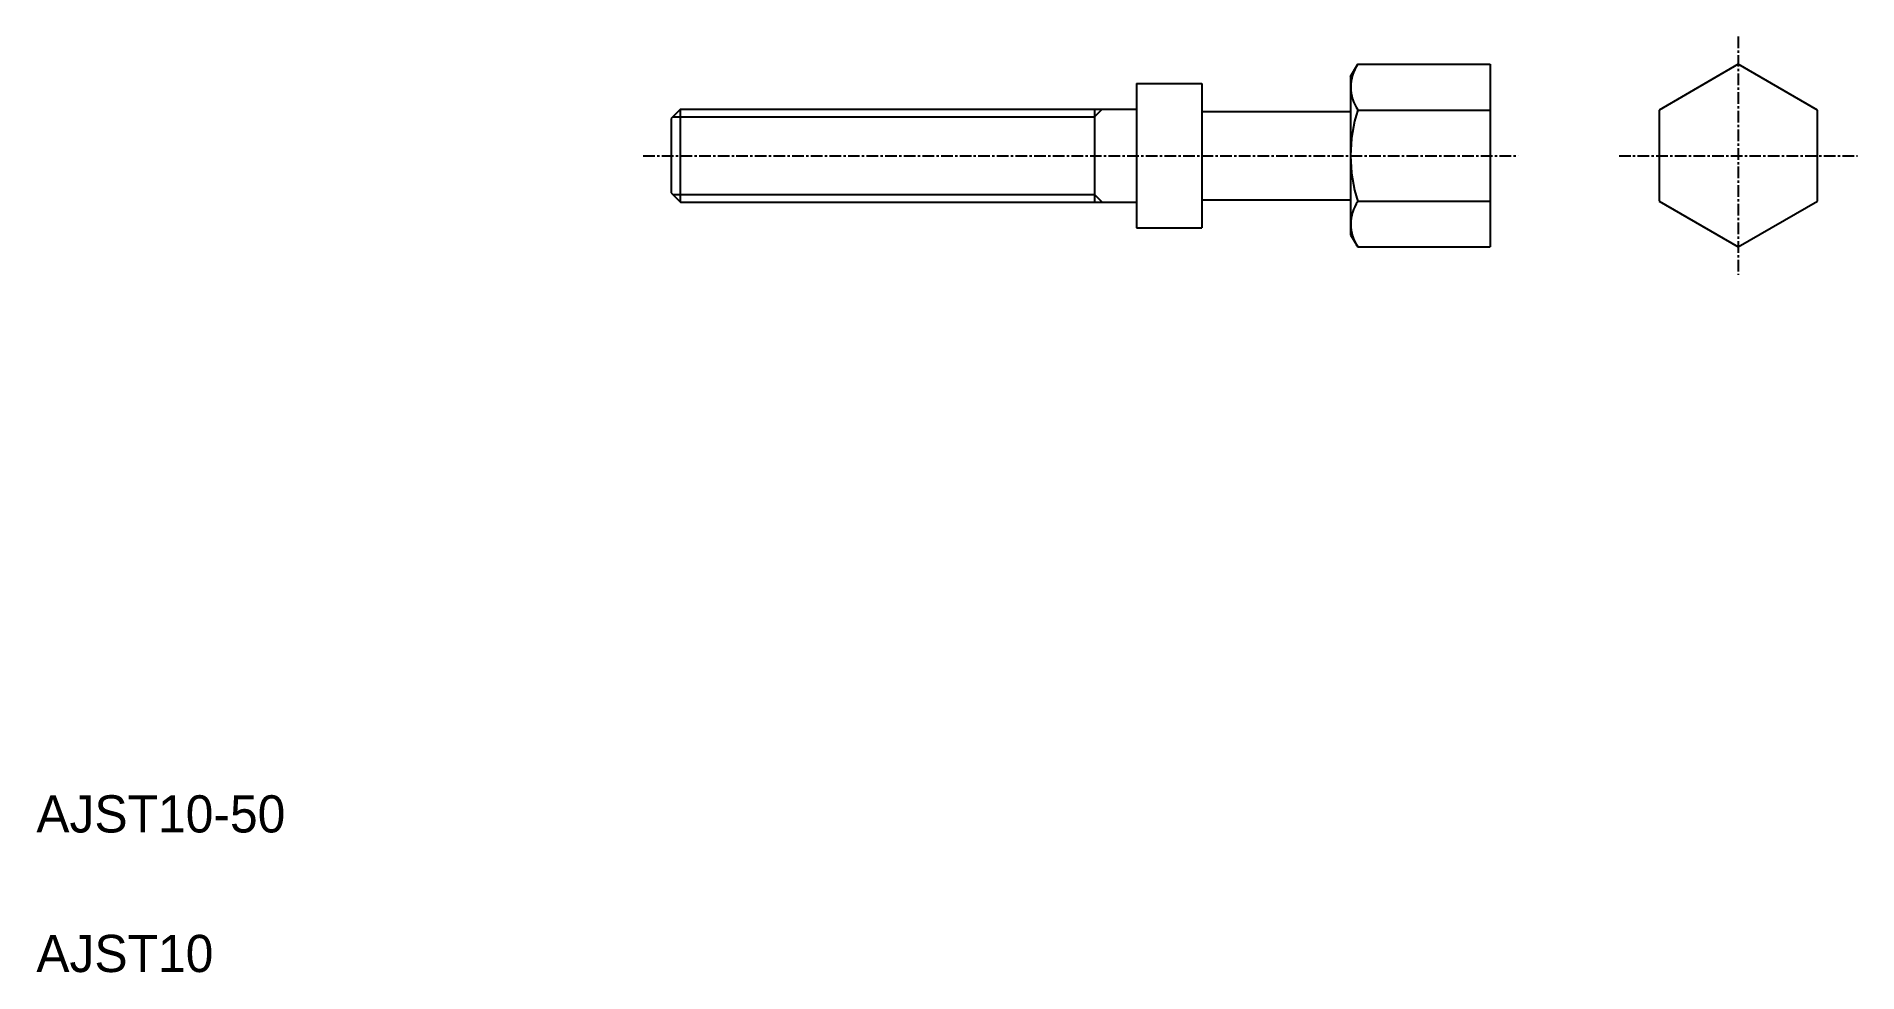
# Model space of a CAD drawing. Extents: x 10 to 206, y 10 to 111.
import ezdxf

# ---------------------------------------------------------------- set-up
doc = ezdxf.new("R2010")
doc.units = 0
doc.linetypes.add('CENTER', pattern=[2, 1.25, -0.25, 0.25, -0.25])
doc.layers.get('0').update_dxf_attribs({"linetype": 'CONTINUOUS'})
doc.layers.add('CENTER', color=1, linetype='CENTER')

msp = doc.modelspace()

# ---------------------------------------------------------------- linework, layer by layer
at = {"color": 7, "linetype": 'CONTINUOUS'}
for p, q in [((151.21, 106.24), (151.97, 107.56)), ((151.21, 106.24), (151.21, 89.24)), ((151.97, 107.56), (166.21, 107.56)), ((166.21, 107.56), (166.21, 87.93)), ((192.86, 107.56), (184.36, 102.65)), ((201.36, 102.65), (192.86, 107.56)), ((128.21, 105.49), (128.21, 89.99)), ((128.21, 105.49), (135.21, 105.49)), ((135.21, 105.49), (135.21, 89.99)), ((79.21, 102.74), (78.21, 101.74)), ((79.21, 102.74), (128.21, 102.74)), ((79.21, 92.74), (79.21, 102.74)), ((123.71, 102.74), (123.71, 92.74)), ((135.21, 102.49), (151.21, 102.49)), ((151.97, 102.65), (166.21, 102.65)), ((184.36, 102.65), (184.36, 92.84)), ((201.36, 92.84), (201.36, 102.65)), ((78.21, 101.74), (78.21, 93.74)), ((78.21, 93.74), (79.21, 92.74)), ((79.21, 92.74), (128.21, 92.74)), ((135.21, 92.99), (151.21, 92.99)), ((151.97, 92.84), (166.21, 92.84)), ((184.36, 92.84), (192.86, 87.93)), ((192.86, 87.93), (201.36, 92.84)), ((128.21, 89.99), (135.21, 89.99)), ((151.21, 89.24), (151.97, 87.93)), ((151.97, 87.93), (166.21, 87.93))]:
    msp.add_line(p, q, dxfattribs=at)
at = {"color": 3, "linetype": 'CONTINUOUS'}
for p, q in [((78.4, 101.93), (123.71, 101.93)), ((123.71, 101.93), (124.52, 102.74)), ((78.4, 93.56), (123.71, 93.56)), ((123.71, 93.56), (124.52, 92.74))]:
    msp.add_line(p, q, dxfattribs=at)
for p, q in [((78.46, 93.49), (78.46, 93.49)), ((78.71, 93.24), (78.71, 93.24))]:
    msp.add_line(p, q)
for centre, radius, start, end in [((155.56, 105.11), 4.34, 145.6157, 214.3843), ((167.45, 97.74), 16.24, 162.412, 197.588), ((155.56, 90.38), 4.34, 145.6157, 214.3843)]:
    msp.add_arc(centre, radius, start, end)
at = {"layer": 'CENTER', "color": 1, "linetype": 'CENTER'}
for p, q in [((192.86, 110.56), (192.86, 84.93)), ((75.21, 97.74), (169.21, 97.74)), ((180.05, 97.74), (205.68, 97.74))]:
    msp.add_line(p, q, dxfattribs=at)

# ---------------------------------------------------------------- texts
for s, p in [('AJST10-50', (10, 25)), ('AJST10', (10, 10))]:
    msp.add_text(s, height=4).set_placement(p)

doc.saveas('drawing.dxf')
